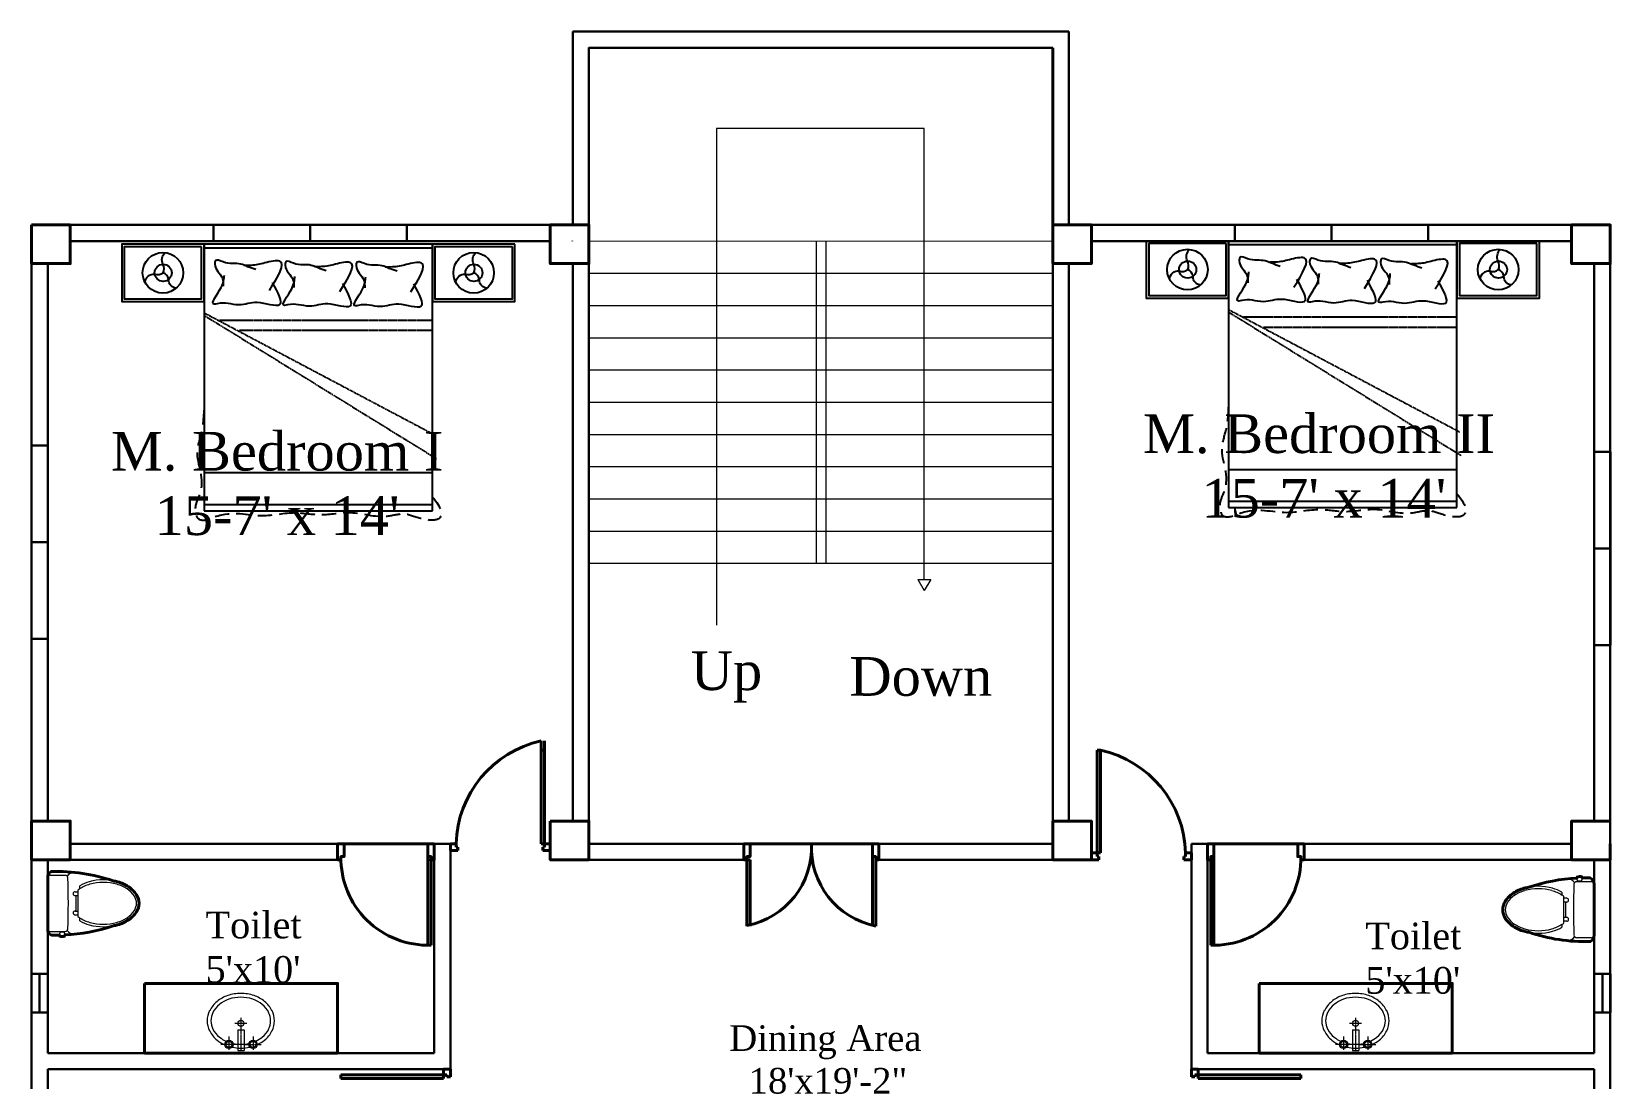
# Model space of a CAD drawing. Header units: inches. Extents: x -79350 to 491628, y -93215 to 155882.
# Drawn here: x -39693 to -39202.9, y -10202.3 to -9877.5 of the extents above; entities that cross this region are included whole.
import ezdxf

# ---------------------------------------------------------------- set-up
doc = ezdxf.new("R2010")
doc.units = ezdxf.units.IN
doc.header["$MEASUREMENT"] = 0
doc.linetypes.add('DASHDOT2', pattern=[0.5, 0.25, -0.125, 0, -0.125])
doc.linetypes.add('DASHED2', pattern=[0.375, 0.25, -0.125])
doc.layers.get('0').update_dxf_attribs({"lineweight": 30})
for name, color, linetype, lineweight in [('Column', 1, 'Continuous', 30), ('Letter', 7, 'Continuous', 20), ('LINE', 7, 'Continuous', 20), ('SANITARY', 42, 'Continuous', 13)]:
    doc.layers.add(name, color=color, linetype=linetype, lineweight=lineweight)
doc.layers.add('Door', color=7, linetype='Continuous', lineweight=40, true_color=0x763422)
doc.layers.add('Window', color=7, linetype='Continuous', lineweight=30, true_color=0x6b99dd)
for name, color, linetype in [('FURHATCH', 57, 'Continuous'), ('FURNITURE', 53, 'Continuous'), ('Stairs', 7, 'Continuous'), ('Wall', 7, 'Continuous')]:
    doc.layers.add(name, color=color, linetype=linetype)
doc.styles.get("Standard").update_dxf_attribs({"font": 'times.ttf', "height": 12})

# ---------------------------------------------------------------- blocks, each defined once
blk = doc.blocks.new('d30')
at = {"layer": 'Door', "ltscale": 0.3}
for p, q in [((37959.6, 7135.13), (37959.6, 7162.63)), ((37960.6, 7135.13), (37960.6, 7162.63)), ((37931.6, 7131.13), (37933.6, 7131.13)), ((37933.6, 7131.13), (37959.6, 7131.13)), ((37959.6, 7131.13), (37961.6, 7131.13))]:
    blk.add_line(p, q, dxfattribs=at)
for points in [[(37931.6, 7131.13), (37931.6, 7136.13), (37932.6, 7136.13), (37932.6, 7135.13), (37933.6, 7135.13), (37933.6, 7131.13)], [(37961.6, 7131.13), (37961.6, 7136.13), (37960.6, 7136.13), (37960.6, 7135.13), (37959.6, 7135.13), (37959.6, 7131.13)]]:
    blk.add_lwpolyline(points, dxfattribs=at)
blk.add_arc((37959.69, 7135.55), 27.09, 88.0728, 180.8948, dxfattribs=at)
blk = doc.blocks.new('A$Cd981bfd4')
at = {"layer": 'Door', "ltscale": 0.3}
for p, q in [((0, 41), (20.56, 41)), ((0, 40), (20.56, 40)), ((20.56, 42), (25.56, 42)), ((20.56, 40), (20.56, 41)), ((25.56, 42), (25.56, 40)), ((25.56, 40), (25.56, 21)), ((25.56, 2), (25.56, 21)), ((0, 2), (21.56, 2)), ((0, 1), (21.56, 1)), ((20.56, 0), (25.56, 0))]:
    blk.add_line(p, q, dxfattribs=at)
for points in [[(25.56, 42), (25.56, 40), (21.56, 40), (21.56, 41), (20.56, 41), (20.56, 42)], [(25.56, 0), (25.56, 2), (21.56, 2), (21.56, 1), (20.56, 1), (20.56, 0)]]:
    blk.add_lwpolyline(points, dxfattribs=at)
for centre, radius, start, end in [((24.32, 45.55), 24.58, 190.6572, 272.9002), ((24.43, -3.89), 24.91, 87.3888, 168.6891)]:
    blk.add_arc(centre, radius, start, end, dxfattribs=at)
blk = doc.blocks.new('yq_bed_01')
at = {"linetype": 'Continuous', "ltscale": 1000}
for p, q in [((2100, 900), (0, 900)), ((0, 900), (0, -900)), ((2100, -900), (2100, 900)), ((0, -900), (2100, -900))]:
    blk.add_line(p, q, dxfattribs=at)
at = {"linetype": 'Continuous'}
for points in [[(0, 1550), (0, 900), (450, 900), (450, 1550)], [(0, -900), (0, -1550), (450, -1550), (450, -900)]]:
    blk.add_lwpolyline(points, close=True, dxfattribs=at)
for centre in [(225, 1225), (225, -1225)]:
    blk.add_circle(centre, 160, dxfattribs=at)
at = {"layer": 'FURHATCH', "linetype": 'Continuous', "ltscale": 1000}
for p, q in [((30, 900), (30, -900)), ((1800, -900), (1800, 900)), ((2050, -900), (2050, 900))]:
    blk.add_line(p, q, dxfattribs=at)
at = {"layer": 'FURHATCH', "linetype": 'DASHED2', "ltscale": 0.5}
for p, q in [((540, -900), (1504, 921)), ((560, -900), (1689, 931)), ((600, 900), (600, -782)), ((680, 900), (680, -625))]:
    blk.add_line(p, q, dxfattribs=at)
at = {"layer": 'FURHATCH', "linetype": 'Continuous'}
for points in [[(20, 1530), (20, 920), (430, 920), (430, 1530)], [(20, -920), (20, -1530), (430, -1530), (430, -920)]]:
    blk.add_lwpolyline(points, close=True, dxfattribs=at)
for points in [[(346, 1329, -0.398826), (280, 1270, 0.069197), (273, 1269, 0.240714), (225, 1227, -0.240714)], [(225, 1227, 0.228099), (158, 1225, -0.317646), (66, 1242)], [(300, 1084, -0.414712), (235, 1160, 0.258086), (225, 1227)], [(225, -1223, 0.228099), (158, -1225, -0.317646), (66, -1208)], [(346, -1121, -0.398826), (280, -1180, 0.069197), (273, -1181, 0.240714), (225, -1223, -0.240714)], [(300, -1366, -0.414712), (235, -1290, 0.258086), (225, -1223)]]:
    blk.add_lwpolyline(points, format="xyb", dxfattribs=at)
for centre in [(225, 1227), (225, -1223)]:
    blk.add_circle(centre, 67.5, dxfattribs=at)
at = {"layer": 'FURHATCH', "linetype": 'DASHED2', "ltscale": 451.947922}
blk.add_open_spline([(1992, 900), (2071, 970), (2189, 999), (2167, 789), (2108, 682), (2173, 491), (2091, 272), (2150, 28), (2100, -200), (2173, -484), (2083, -701), (2209, -948), (2066, -979), (1864, -867), (1699, -991), (1474, -909), (1368, -903), (1308, -900)], degree=3, knots=[0, 0, 0, 0, 140.356688, 240.855445, 374.272085, 514.628774, 800.960617, 1037.309606, 1234.977718, 1501.883052, 1872.056655, 1990.732643, 2052.345442, 2125.407537, 2467.000811, 2608.004871, 2786.638856, 2786.638856, 2786.638856, 2786.638856], dxfattribs=at)
at = {"layer": 'FURHATCH', "linetype": 'Continuous', "ltscale": 1000}
for points, knots in [([(376, 729), (270, 795), (112, 892), (156, 710), (179, 623), (180, 565), (181, 528)], [0, 0, 0, 0, 257.192142, 380.388355, 440.188761, 557.045341, 557.045341, 557.045341, 557.045341]), ([(313, 750), (392, 793), (546, 876), (461, 661), (480, 562), (498, 484), (476, 402), (475, 340), (499, 246), (355, 365), (285, 372), (256, 374)], [0, 0, 0, 0, 197.98522, 383.798459, 461.536852, 537.063609, 629.138715, 719.341985, 744.183766, 895.041347, 1000.692483, 1000.692483, 1000.692483, 1000.692483]), ([(213, 622), (206, 601), (192, 561), (153, 477), (178, 400), (123, 302), (210, 290), (256, 366), (322, 366), (343, 366)], [0, 0, 0, 0, 70.314327, 132.712823, 281.06886, 345.030234, 373.143701, 508.899423, 574.349148, 574.349148, 574.349148, 574.349148]), ([(373, 170), (267, 236), (109, 333), (153, 151), (176, 64), (177, 6), (178, -31)], [0, 0, 0, 0, 257.192142, 380.388355, 440.188761, 557.045341, 557.045341, 557.045341, 557.045341]), ([(309, 191), (389, 234), (543, 317), (458, 102), (477, 3), (495, -75), (472, -157), (472, -219), (496, -313), (352, -194), (282, -187), (253, -185)], [0, 0, 0, 0, 197.98522, 383.798459, 461.536852, 537.063609, 629.138715, 719.341985, 744.183766, 895.041347, 1000.692483, 1000.692483, 1000.692483, 1000.692483]), ([(210, 63), (203, 42), (189, 2), (150, -82), (175, -159), (120, -257), (207, -269), (253, -193), (319, -193), (340, -193)], [0, 0, 0, 0, 70.314327, 132.712823, 281.06886, 345.030234, 373.143701, 508.899423, 574.349148, 574.349148, 574.349148, 574.349148]), ([(363, -385), (257, -319), (99, -222), (143, -405), (166, -492), (167, -549), (168, -587)], [0, 0, 0, 0, 257.192142, 380.388355, 440.188761, 557.045341, 557.045341, 557.045341, 557.045341]), ([(300, -364), (379, -321), (533, -238), (448, -453), (467, -553), (485, -631), (463, -712), (462, -774), (486, -868), (342, -750), (272, -743), (243, -740)], [0, 0, 0, 0, 197.98522, 383.798459, 461.536852, 537.063609, 629.138715, 719.341985, 744.183766, 895.041347, 1000.692483, 1000.692483, 1000.692483, 1000.692483]), ([(200, -493), (193, -514), (179, -553), (140, -637), (165, -714), (110, -812), (197, -824), (243, -749), (309, -749), (330, -749)], [0, 0, 0, 0, 70.314327, 132.712823, 281.06886, 345.030234, 373.143701, 508.899423, 574.349148, 574.349148, 574.349148, 574.349148])]:
    blk.add_open_spline(points, degree=3, knots=knots, dxfattribs=at)
blk = doc.blocks.new('yq_sink_01')
at = {"linetype": 'DASHDOT2'}
for p, q in [((69, 24), (69, 158)), ((131, 97), (26, 97)), ((236, 48), (236, -48)), ((278, 0), (26, 0)), ((131, -97), (26, -97)), ((69, -24), (69, -158))]:
    blk.add_line(p, q, dxfattribs=at)
for p, q in [((183, 24), (20, 24)), ((20, 24), (20, -24)), ((183, 24), (183, -24)), ((183, -24), (20, -24))]:
    blk.add_line(p, q)
for centre, radius in [((69, 95), 33.5), ((69, 95), 23.9), ((236, 1), 23.9), ((69, -95), 33.5), ((69, -95), 23.9)]:
    blk.add_circle(centre, radius)
for centre, radius, start, end in [((255, 91), 176, 62.9478, 117.0522), ((312, 19), 269, 140.9541, 156.021), ((312, 19), 239, 140.9541, 155.6677), ((277, 47), 224, 117.0522, 140.9541), ((277, 47), 195, 117.0522, 140.9541), ((255, 91), 146, 62.9478, 117.0522), ((233, 47), 195, 39.0459, 62.9478), ((233, 47), 224, 39.0459, 62.9478), ((199, 19), 239, 18.571, 39.0459), ((199, 19), 269, 18.571, 39.0459), ((366, 1), 326, 167.8612, 192.4926), ((366, 1), 296, 168.0916, 192.4003), ((145, 1), 296, 0, 18.571), ((145, 1), 296, 341.429, 360), ((145, 1), 326, 360, 18.571), ((145, 1), 326, 341.429, 360), ((312, -17), 239, 204.736, 219.0459), ((199, -17), 239, 320.9541, 341.429), ((199, -17), 269, 320.9541, 341.429), ((312, -17), 269, 204.5507, 219.0459), ((277, -45), 224, 219.0459, 242.9478), ((277, -45), 195, 219.0459, 242.9478), ((255, -88), 176, 242.9478, 297.0522), ((255, -88), 146, 242.9478, 297.0522), ((233, -45), 195, 297.0522, 320.9541), ((233, -45), 224, 297.0522, 320.9541)]:
    blk.add_arc(centre, radius, start, end)
blk = doc.blocks.new('yq_matong_01')
for p, q in [((0, 201), (0, -201)), ((20, 221), (139, 221)), ((252, 138), (252, 114)), ((216, 91), (238, 91)), ((216, 61), (238, 61)), ((223, 61), (223, -61)), ((238, 104), (238, -104)), ((216, -61), (238, -61)), ((216, -91), (238, -91)), ((252, -114), (252, -138)), ((20, -221), (139, -221)), ((97, -221), (97, -226)), ((97, -226), (132, -226)), ((132, -221), (132, -226))]:
    blk.add_line(p, q)
for centre, radius, start, end in [((55, 202), 54.8, 117.322, 181.8992), ((64, -1165), 1417, 71.4068, 91.3856), ((20, 201), 20, 90, 180), ((139, 201), 20, 2.3063, 90), ((217, 161), 83.2, 95.4963, 139.9324), ((-4840, 0), 5003, 357.6937, 2.3063), ((407, -123), 283, 105.2088, 123.2779), ((407, -123), 303, 105.2088, 120.5699), ((439, -242), 427, 74.7912, 105.2088), ((439, -242), 407, 74.7912, 105.2088), ((471, -123), 283, 56.7221, 74.7912), ((471, -123), 303, 56.7221, 74.7912), ((521, -47), 213, 32.2565, 56.7221), ((216, 76), 15, 90, 270), ((357, -47), 193, 123.2779, 128.1384), ((521, -47), 193, 32.2565, 56.7221), ((596, 0), 104, 360, 32.2565), ((596, 0), 124, 360, 32.2565), ((216, -76), 15, 90, 270), ((357, 47), 193, 231.8616, 236.7221), ((407, 123), 283, 236.7221, 254.7912), ((471, 123), 283, 285.2088, 303.2779), ((521, 47), 193, 303.2779, 327.7435), ((521, 47), 213, 303.2779, 327.7435), ((596, 0), 104, 327.7435, 360), ((596, 0), 124, 327.7435, 360), ((51, -204), 51.4, 175.687, 245.0918), ((20, -201), 20, 180, 270), ((157, -247), 63.1, 159.6834, 188.4939), ((72, -247), 63.1, 352.0944, 20.3166), ((64, 1165), 1417, 272.8967, 288.5932), ((139, -201), 20, 270, 357.6937), ((217, -161), 83.2, 220.0676, 264.5037), ((407, 123), 303, 239.4301, 254.7912), ((439, 242), 427, 254.7912, 285.2088), ((439, 242), 407, 254.7912, 285.2088), ((471, 123), 303, 285.2088, 303.2779), ((64, 1165), 1417, 268.6144, 271.2036), ((114, -226), 37, 237.5287, 304.2772)]:
    blk.add_arc(centre, radius, start, end)

msp = doc.modelspace()

# ---------------------------------------------------------------- linework, layer by layer
for p, q in [((-39525, -9937.5), (-39525, -9877.5)), ((-39525, -9877.5), (-39371, -9877.5)), ((-39376, -9877.5), (-39376, -9877.5)), ((-39371, -9937.5), (-39371, -9877.5)), ((-39520, -9937.5), (-39520, -9882.46)), ((-39520, -9882.5), (-39376, -9882.5)), ((-39688, -9937.5), (-39693, -9937.5)), ((-39693, -9942.5), (-39693, -9937.5)), ((-39532, -9937.5), (-39688, -9937.5)), ((-39520, -9937.5), (-39520, -9942.5)), ((-39376, -9937.5), (-39376, -9942.5)), ((-39208, -9937.5), (-39371, -9937.5)), ((-39208, -9937.5), (-39203, -9937.5)), ((-39203, -9942.5), (-39203, -9937.5)), ((-39693, -9942.5), (-39693, -10542.5)), ((-39532, -9942.5), (-39681, -9942.5)), ((-39520, -9942.5), (-39520, -10129.5)), ((-39376, -10129.5), (-39376, -9942.5)), ((-39215, -9942.5), (-39364, -9942.5)), ((-39203, -10542.5), (-39203, -9942.5)), ((-39688, -9949.5), (-39688, -10122.5)), ((-39525, -9949.5), (-39525, -10122.5)), ((-39371, -10122.5), (-39371, -9949.5)), ((-39208, -10122.5), (-39208, -9949.5)), ((-39681, -10129.5), (-39596, -10129.5)), ((-39596, -10129.5), (-39664, -10129.5)), ((-39563, -10129.5), (-39570, -10129.5)), ((-39570, -10129.5), (-39568, -10129.5)), ((-39520, -10129.5), (-39520.12, -10129.5)), ((-39215, -10129.5), (-39333, -10129.5)), ((-39333, -10129.5), (-39333, -10199.5)), ((-39688, -10134.5), (-39688, -10194.5)), ((-39681, -10134.5), (-39597, -10134.5)), ((-39597, -10134.5), (-39664.67, -10134.5)), ((-39568, -10134.5), (-39570, -10134.5)), ((-39570, -10134.5), (-39568, -10134.5)), ((-39568, -10134.5), (-39568, -10194.5)), ((-39563, -10134.5), (-39563, -10199.5)), ((-39328, -10134.5), (-39326, -10134.5)), ((-39328, -10134.5), (-39328, -10194.5)), ((-39299, -10134.5), (-39215, -10134.5)), ((-39208, -10194.5), (-39208, -10134.5)), ((-39688, -10194.5), (-39568, -10194.5)), ((-39208, -10194.5), (-39328, -10194.5)), ((-39688, -10199.5), (-39688, -10350.5)), ((-39688, -10199.5), (-39563, -10199.5)), ((-39208, -10199.5), (-39330.87, -10199.5)), ((-39208, -10285.5), (-39208, -10199.5))]:
    msp.add_line(p, q)
at = {"lineweight": 20}
for p, q in [((-39415.9, -9907.57), (-39480.39, -9907.57)), ((-39480.39, -9907.57), (-39480.39, -10061.74)), ((-39415.9, -10047.47), (-39415.9, -9907.57)), ((-39520, -9942.5), (-39376, -9942.46)), ((-39449.5, -9942.5), (-39449.5, -10042.5)), ((-39446.5, -9942.5), (-39446.5, -10042.5)), ((-39520, -9952.5), (-39376, -9952.5)), ((-39520, -9962.5), (-39376, -9962.5)), ((-39520, -9972.5), (-39376, -9972.5)), ((-39520, -9982.5), (-39376, -9982.5)), ((-39520, -9992.5), (-39376, -9992.5)), ((-39520, -10002.5), (-39376, -10002.5)), ((-39520, -10012.5), (-39376, -10012.5)), ((-39520, -10022.5), (-39376, -10022.5)), ((-39520, -10032.5), (-39376, -10032.5)), ((-39520, -10042.5), (-39376, -10042.5)), ((-39417.94, -10047.47), (-39413.9, -10047.47)), ((-39417.94, -10047.47), (-39415.9, -10050.9)), ((-39413.9, -10047.47), (-39415.9, -10050.9))]:
    msp.add_line(p, q, dxfattribs=at)
at = {"color": 200, "lineweight": 20}
msp.add_line((-39415.9, -10050.9), (-39415.9, -10050.9), dxfattribs=at)
at = {"linetype": 'ByBlock'}
for p, q in [((-39563, -10134.5), (-39563, -10129.5)), ((-39471.96, -10129.5), (-39520, -10129.5)), ((-39429.96, -10129.5), (-39376, -10129.5)), ((-39471.96, -10134.5), (-39520, -10134.5)), ((-39429.96, -10134.5), (-39376, -10134.5))]:
    msp.add_line(p, q, dxfattribs=at)
at = {"color": 7, "linetype": 'ByBlock', "lineweight": 40}
msp.add_line((-39333, -10199.5), (-39333, -10201.5), dxfattribs=at)
at = {"layer": 'Column'}
for p, q in [((-39376, -9877.5), (-39376, -9877.5)), ((-39693, -9937.5), (-39688, -9937.5)), ((-39693, -9942.46), (-39693, -9937.5)), ((-39520, -9937.5), (-39520, -9942.46)), ((-39376, -9937.5), (-39371, -9937.5)), ((-39376, -9942.46), (-39376, -9937.5)), ((-39208, -9937.5), (-39203, -9937.5)), ((-39203, -9937.5), (-39203, -9942.46)), ((-39520, -10134.5), (-39520, -10129.5)), ((-39376, -10129.21), (-39376, -10134.5)), ((-39690, -10134.46), (-39693, -10134.46))]:
    msp.add_line(p, q, dxfattribs=at)
at = {"layer": 'Column', "lineweight": 40}
for p, q in [((-39681, -9937.5), (-39693, -9937.5)), ((-39693, -9937.5), (-39693, -9949.5)), ((-39681, -9949.5), (-39681, -9937.5)), ((-39532, -9937.5), (-39532, -9942.5)), ((-39520, -9942.5), (-39520, -9937.5)), ((-39376, -9937.5), (-39376, -9942.5)), ((-39364, -9942.5), (-39364, -9937.5)), ((-39215, -9937.5), (-39215, -9942.5)), ((-39203, -9942.5), (-39203, -9937.5)), ((-39693, -9949.5), (-39681, -9949.5)), ((-39681, -10134.5), (-39681, -10126)), ((-39215, -10126), (-39215, -10134.5)), ((-39693, -10134.46), (-39693, -10134.5))]:
    msp.add_line(p, q, dxfattribs=at)
at = {"layer": 'Column', "color": 7, "lineweight": 40}
for points in [[(-39693, -9937.5), (-39681, -9937.5), (-39681, -9949.5), (-39693, -9949.5)], [(-39532, -9937.5), (-39520, -9937.5), (-39520, -9949.5), (-39532, -9949.5)], [(-39532, -9937.5), (-39520, -9937.5), (-39520, -9949.5), (-39532, -9949.5)], [(-39376, -9937.5), (-39364, -9937.5), (-39364, -9949.5), (-39376, -9949.5)], [(-39376, -9937.5), (-39364, -9937.5), (-39364, -9949.5), (-39376, -9949.5)], [(-39215, -9937.5), (-39203, -9937.5), (-39203, -9949.5), (-39215, -9949.5)], [(-39215, -9937.5), (-39203, -9937.5), (-39203, -9949.5), (-39215, -9949.5)], [(-39532, -10122.5), (-39520, -10122.5), (-39520, -10134.5), (-39532, -10134.5)], [(-39376, -10122.5), (-39364, -10122.5), (-39364, -10134.5), (-39376, -10134.5)]]:
    msp.add_lwpolyline(points, close=True, dxfattribs=at)
for points in [[(-39693, -10122.5), (-39681, -10122.5), (-39681, -10134.5), (-39693, -10134.5), (-39693, -10134.46)], [(-39688, -10122.5), (-39681, -10122.5)], [(-39532, -10132), (-39532, -10122.5)], [(-39203, -10134.5), (-39215, -10134.5), (-39215, -10122.5), (-39203, -10122.5)], [(-39681, -10134.5), (-39688, -10134.5)]]:
    msp.add_lwpolyline(points, dxfattribs=at)
at = {"layer": 'Door', "linetype": 'ByBlock', "lineweight": 40}
for p, q in [((-39534.83, -10129.5), (-39534.83, -10097.61)), ((-39534.83, -10100.48), (-39533.77, -10100.48)), ((-39533.77, -10097.61), (-39533.77, -10129.5)), ((-39361.17, -10100.48), (-39362.23, -10100.48)), ((-39362.23, -10100.48), (-39362.23, -10132.37)), ((-39361.17, -10132.37), (-39361.17, -10100.48)), ((-39563, -10129.5), (-39561.23, -10129.5)), ((-39563, -10131.63), (-39563, -10129.5)), ((-39561.23, -10129.5), (-39561.23, -10130.56)), ((-39533.77, -10129.5), (-39534.83, -10129.5)), ((-39532, -10129.5), (-39533.77, -10129.5)), ((-39533.77, -10129.5), (-39533.77, -10130.56)), ((-39532, -10131.63), (-39532, -10129.5)), ((-39560.7, -10131.63), (-39563, -10131.63)), ((-39561.23, -10130.56), (-39560.7, -10130.56)), ((-39560.7, -10130.56), (-39560.7, -10131.63)), ((-39533.77, -10130.56), (-39534.3, -10130.56)), ((-39534.3, -10130.56), (-39534.3, -10131.63)), ((-39534.3, -10131.63), (-39532, -10131.63)), ((-39364, -10132.37), (-39362.23, -10132.37)), ((-39364, -10134.5), (-39364, -10132.37)), ((-39361.7, -10134.5), (-39364, -10134.5)), ((-39362.23, -10132.37), (-39362.23, -10133.44)), ((-39362.23, -10132.37), (-39361.17, -10132.37)), ((-39362.23, -10133.44), (-39361.7, -10133.44)), ((-39361.7, -10133.44), (-39361.7, -10134.5)), ((-39334.77, -10133.44), (-39335.3, -10133.44)), ((-39335.3, -10133.44), (-39335.3, -10134.5)), ((-39335.3, -10134.5), (-39333, -10134.5)), ((-39333, -10132.37), (-39334.77, -10132.37)), ((-39334.77, -10132.37), (-39334.77, -10133.44)), ((-39333, -10134.5), (-39333, -10132.37)), ((-39597.02, -10202.33), (-39597.02, -10201.27)), ((-39597.02, -10201.27), (-39565.13, -10201.27)), ((-39565.13, -10202.33), (-39597.02, -10202.33)), ((-39563, -10199.5), (-39565.13, -10199.5)), ((-39565.13, -10199.5), (-39565.13, -10201.27)), ((-39563, -10199.5), (-39565.13, -10199.5)), ((-39565.13, -10201.27), (-39564.06, -10201.27)), ((-39565.13, -10201.27), (-39565.13, -10202.33)), ((-39564.06, -10201.27), (-39564.06, -10201.8)), ((-39564.06, -10201.8), (-39563, -10201.8)), ((-39563, -10201.8), (-39563, -10199.5)), ((-39333, -10199.5), (-39330.87, -10199.5)), ((-39333, -10201.8), (-39333, -10199.5)), ((-39333, -10199.5), (-39330.87, -10199.5)), ((-39331.94, -10201.8), (-39333, -10201.8)), ((-39330.87, -10201.27), (-39331.94, -10201.27)), ((-39331.94, -10201.27), (-39331.94, -10201.8)), ((-39330.87, -10199.5), (-39330.87, -10201.27)), ((-39330.87, -10201.27), (-39330.87, -10202.33)), ((-39298.98, -10201.27), (-39330.87, -10201.27)), ((-39330.87, -10202.33), (-39298.98, -10202.33)), ((-39298.98, -10202.33), (-39298.98, -10201.27))]:
    msp.add_line(p, q, dxfattribs=at)
at = {"layer": 'Door'}
for p, q in [((-39520, -10129.5), (-39520, -10134.5)), ((-39376, -10129.5), (-39376, -10129.21)), ((-39376, -10129.5), (-39376, -10134.5)), ((-39203, -10129.5), (-39203, -10134.5)), ((-39693, -10134.46), (-39690, -10134.46))]:
    msp.add_line(p, q, dxfattribs=at)
at = {"layer": 'Door', "linetype": 'ByBlock', "lineweight": 40}
for centre, start, end in [((-39527.61, -10130.45), 102.399, 178.375), ((-39368.39, -10133.33), 1.625, 77.601)]:
    msp.add_arc(centre, 33.63, start, end, dxfattribs=at)
at = {"layer": 'LINE', "lineweight": 40}
msp.add_line((-39376, -9882.5), (-39376, -9937.5), dxfattribs=at)
at = {"layer": 'LINE', "linetype": 'ByBlock', "lineweight": 40}
msp.add_line((-39693, -10122.5), (-39693, -10134.46), dxfattribs=at)
at = {"layer": 'SANITARY', "lineweight": 40}
for points in [[(-39667.7, -10141.01, 0.087396), (-39686.83, -10138.12, 0.289473), (-39688, -10140.1), (-39688, -10155.9, 0.312446), (-39686.83, -10157.88, 0.011298), (-39684.31, -10157.89, 0.022445), (-39684.29, -10158.11, 0.29977), (-39682.69, -10158.08, 0.02582), (-39682.67, -10157.83, 0.068596), (-39667.7, -10154.99, 0.021224), (-39666.31, -10154.67, 0.079005), (-39662.89, -10153.13, 0.107159), (-39660.41, -10150.6, 0.141682), (-39659.65, -10148, 0.141682), (-39660.41, -10145.4, 0.107159), (-39662.89, -10142.87, 0.079005), (-39666.31, -10141.33, 0.021224)], [(-39228.3, -10156.99, 0.087396), (-39209.17, -10159.88, 0.289473), (-39208, -10157.9), (-39208, -10142.1, 0.312446), (-39209.17, -10140.12, 0.011298), (-39211.69, -10140.11, 0.022445), (-39211.71, -10139.89, 0.29977), (-39213.31, -10139.92, 0.02582), (-39213.33, -10140.17, 0.068596), (-39228.3, -10143.01, 0.021224), (-39229.69, -10143.33, 0.079005), (-39233.11, -10144.87, 0.107159), (-39235.59, -10147.4, 0.141682), (-39236.35, -10150, 0.141682), (-39235.59, -10152.6, 0.107159), (-39233.11, -10155.13, 0.079005), (-39229.69, -10156.67, 0.021224)]]:
    msp.add_lwpolyline(points, format="xyb", close=True, dxfattribs=at)
at = {"layer": 'SANITARY', "linetype": 'ByBlock', "lineweight": 40}
for points in [[(-39658, -10172.85), (-39658, -10194.5), (-39598, -10194.5), (-39598, -10172.85)], [(-39312, -10172.85), (-39312, -10194.5), (-39252, -10194.5), (-39252, -10172.85)]]:
    msp.add_lwpolyline(points, close=True, dxfattribs=at)
at = {"layer": 'Wall'}
for p, q in [((-39525, -9882.46), (-39525, -9877.5)), ((-39525, -9877.5), (-39520, -9877.5)), ((-39371, -9877.5), (-39376, -9877.5)), ((-39371, -9877.5), (-39371, -9877.5)), ((-39525.12, -9942.5), (-39525.12, -9942.46)), ((-39453.92, -10129.5), (-39448, -10129.5)), ((-39681, -10134.5), (-39688, -10134.5)), ((-39215, -10134.5), (-39208, -10134.5))]:
    msp.add_line(p, q, dxfattribs=at)
at = {"layer": 'Wall', "color": 1, "lineweight": 40}
for p, q in [((-39520, -10129.5), (-39520, -10134.5)), ((-39693, -10134.5), (-39693, -10134.46)), ((-39688, -10134.5), (-39693, -10134.5))]:
    msp.add_line(p, q, dxfattribs=at)
at = {"layer": 'Window'}
for p, q in [((-39636.5, -9937.5), (-39576.5, -9937.5)), ((-39636.5, -9942.5), (-39636.5, -9937.5)), ((-39606.5, -9937.5), (-39606.5, -9942.5)), ((-39576.5, -9937.5), (-39576.5, -9942.5)), ((-39319.5, -9937.5), (-39259.5, -9937.5)), ((-39319.5, -9942.5), (-39319.5, -9937.5)), ((-39289.5, -9937.5), (-39289.5, -9942.5)), ((-39259.5, -9937.5), (-39259.5, -9942.5)), ((-39576.5, -9942.5), (-39636.5, -9942.5)), ((-39259.5, -9942.5), (-39319.5, -9942.5)), ((-39693, -10065.91), (-39693, -10005.91)), ((-39693, -10005.91), (-39688, -10005.91)), ((-39688, -10005.91), (-39688, -10065.91)), ((-39207.92, -10067.91), (-39207.92, -10007.91)), ((-39207.92, -10007.91), (-39202.92, -10007.91)), ((-39202.92, -10007.91), (-39202.92, -10067.91)), ((-39688, -10035.91), (-39693, -10035.91)), ((-39202.92, -10037.91), (-39207.92, -10037.91)), ((-39688, -10065.91), (-39693, -10065.91)), ((-39202.92, -10067.91), (-39207.92, -10067.91)), ((-39693, -10169.91), (-39688, -10169.91)), ((-39693, -10169.91), (-39693, -10181.91)), ((-39690.5, -10169.91), (-39690.5, -10181.91)), ((-39688, -10169.91), (-39688, -10181.91)), ((-39207.92, -10181.91), (-39207.92, -10169.91)), ((-39207.92, -10169.91), (-39202.92, -10169.91)), ((-39207.92, -10169.91), (-39207.92, -10181.91)), ((-39205.42, -10169.91), (-39205.42, -10181.91)), ((-39202.92, -10169.91), (-39202.92, -10181.91)), ((-39202.92, -10169.91), (-39202.92, -10181.91)), ((-39202.92, -10169.91), (-39202.92, -10181.91)), ((-39202.92, -10169.91), (-39202.92, -10181.91)), ((-39688, -10181.91), (-39693, -10181.91)), ((-39202.92, -10181.91), (-39207.92, -10181.91))]:
    msp.add_line(p, q, dxfattribs=at)

# ---------------------------------------------------------------- block references
at = {"layer": 'FURNITURE', "color": 116, "linetype": 'ByBlock', "lineweight": 40, "true_color": 0x136734, "xscale": 0.03937007874015748, "yscale": 0.03937007874015748, "zscale": 0.03937007874015748, "rotation": 270.0000000000059}
msp.add_blockref('yq_bed_01', (-39604, -9943.5), dxfattribs=at)
at = {"layer": 'FURNITURE', "linetype": 'ByBlock', "lineweight": 40, "xscale": 0.03937007874015748, "yscale": 0.03937007874015748, "zscale": 0.03937007874015748, "rotation": 270.0000000000059}
msp.add_blockref('yq_bed_01', (-39285.99, -9942.5), dxfattribs=at)
at = {"layer": 'SANITARY', "lineweight": 40, "xscale": 0.03937007874015748, "yscale": 0.03937007874015748, "zscale": 0.03937007874015748}
msp.add_blockref('yq_matong_01', (-39688, -10148), dxfattribs=at)
at = {"layer": 'SANITARY', "lineweight": 40, "xscale": 0.03937007874015748, "yscale": 0.03937007874015748, "zscale": 0.03937007874015748, "rotation": 180}
msp.add_blockref('yq_matong_01', (-39208, -10150), dxfattribs=at)
at = {"layer": 'SANITARY', "linetype": 'ByBlock', "lineweight": 40, "xscale": 0.03937007874015748, "yscale": 0.03937007874015748, "zscale": 0.03937007874015748, "rotation": 90.00000000001502}
for p in [(-39628, -10194.5), (-39282, -10194.5)]:
    msp.add_blockref('yq_sink_01', p, dxfattribs=at)
at = {"layer": 'Wall', "color": 7, "xscale": -1, "rotation": 180}
msp.add_blockref('d30', (-77529.6, -2998.37), dxfattribs=at)
at = {"layer": 'Wall', "rotation": 90}
msp.add_blockref('A$Cd981bfd4', (-39429.96, -10155.06), dxfattribs=at)
at = {"layer": 'Wall', "color": 7, "rotation": 180}
msp.add_blockref('d30', (-1366.4, -2998.37), dxfattribs=at)

# ---------------------------------------------------------------- texts
at = {"layer": 'Letter', "attachment_point": 1}
for s, width, gutter_width, heights, insert, char_height in [("M. Bedroom II^J    15-7' x 14'", 143.7063, 60, [47.61], (-39348, -9996.28), 12), ("M. Bedroom I^J   15-7' x 14'", 143.7063, 60, [47.61], (-39668.38, -10001.71), 12), ("Toilet^J5'x10'", 97.678, 41.31, [0], (-39639, -10150.61), 8.2616), ("Toilet^J5'x10'", 97.678, 41.31, [0], (-39279, -10154), 8.2616), ('Dining Area ^J  18\'x19\'-2"', 95.1702, 39.74, [31.53], (-39476.42, -10185.85), 7.9471)]:
    msp.add_mtext_dynamic_manual_height_columns(s, width=width, gutter_width=gutter_width, heights=heights, dxfattribs=dict(at, insert=insert, char_height=char_height))
at = {"layer": 'Stairs', "char_height": 12, "attachment_point": 1}
for s, width, insert in [('Up', 69.7229, (-39488.36, -10069.82)), ('Down', 86.0171, (-39439.12, -10071.6))]:
    msp.add_mtext_dynamic_manual_height_columns(s, width=width, gutter_width=60, heights=[0], dxfattribs=dict(at, insert=insert))

doc.saveas('drawing.dxf')
